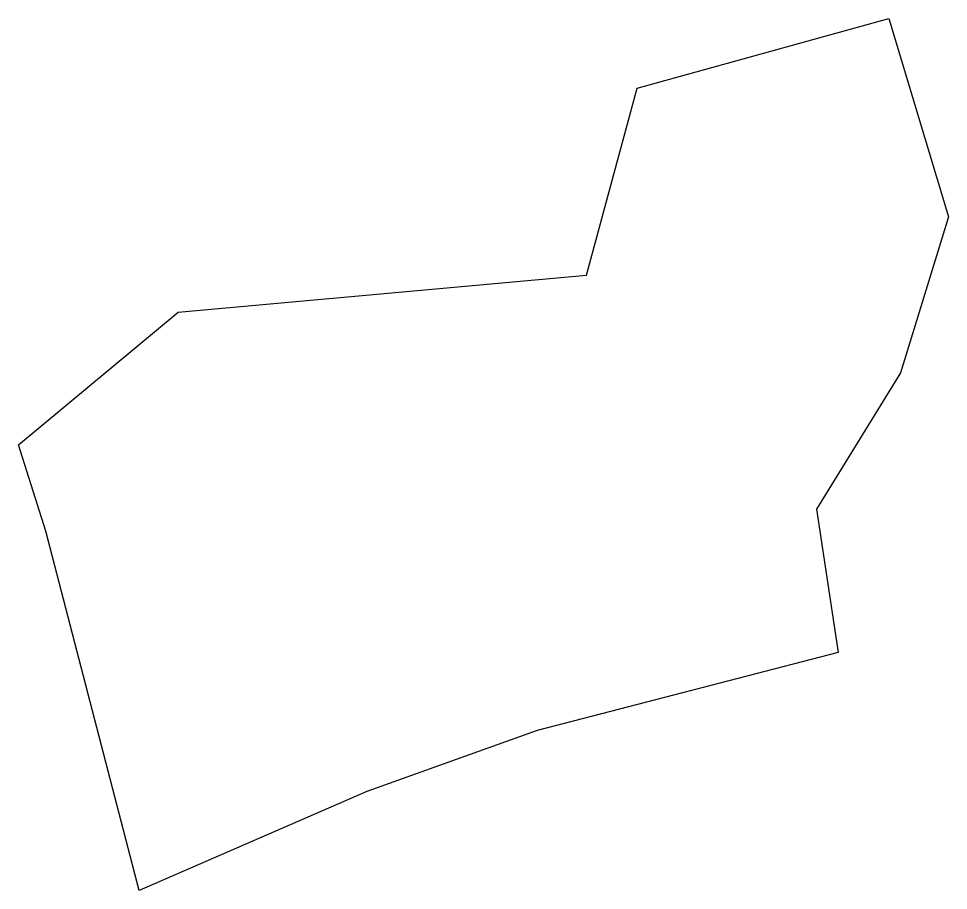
# Model space of a CAD drawing. Header units: feet. Extents: x 536299 to 540559, y 715731 to 719725.
import ezdxf

# ---------------------------------------------------------------- set-up
doc = ezdxf.new("R2010")
doc.units = ezdxf.units.FT
doc.header["$MEASUREMENT"] = 0

msp = doc.modelspace()

# ---------------------------------------------------------------- linework, layer by layer
at = {"color": 1, "flags": 128}
msp.add_lwpolyline([(536423.7, 717377.7), (536299.4, 717773.1), (537031.1, 718380.6), (538900.9, 718550.1), (539132.9, 719406.7), (540286.1, 719724.8), (540558.5, 718816.4), (540339.2, 718102.4), (539954.6, 717477), (540053.8, 716821.9), (538675.4, 716464.3), (537894.4, 716184.6), (536851.4, 715731.4), (536423.7, 717377.7)], dxfattribs=at)

doc.saveas('drawing.dxf')
